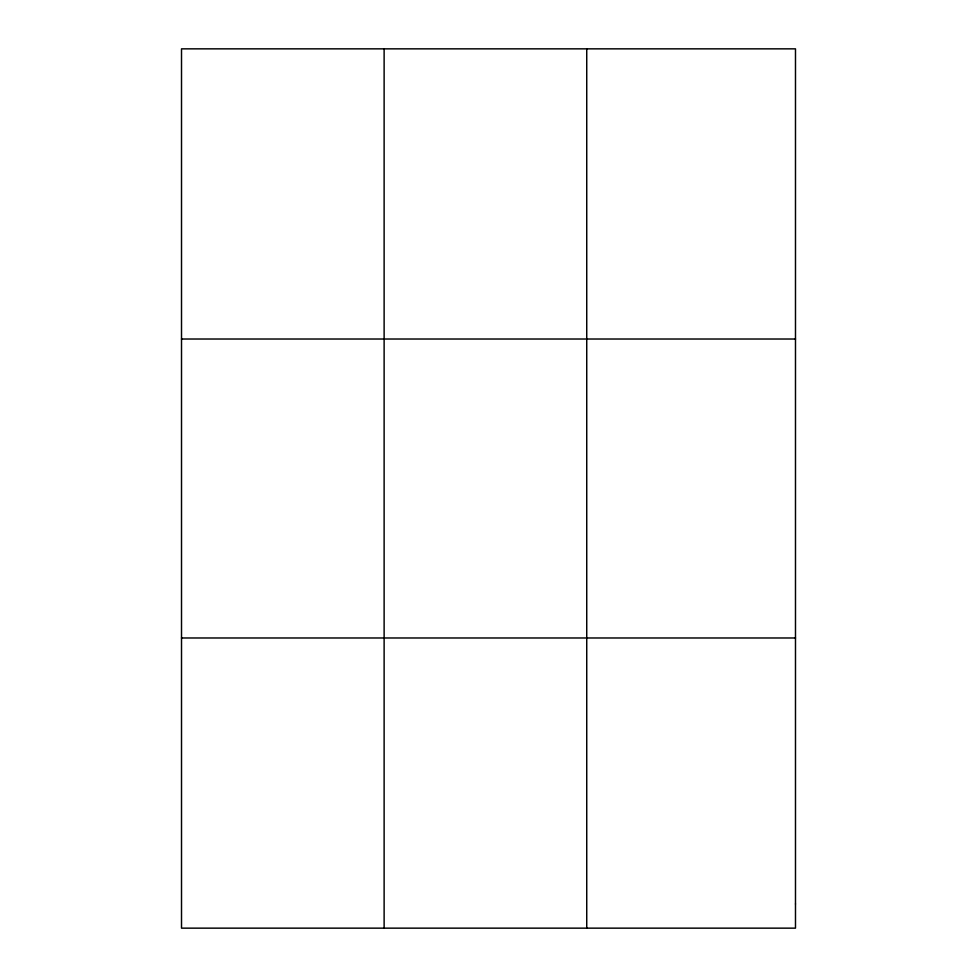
<?xml version="1.0" encoding="UTF-8"?>
<svg xmlns="http://www.w3.org/2000/svg" width="977" height="977" viewBox="0 0 977 977"><rect width="100%" height="100%" fill="white"/><g stroke="black" fill="none" stroke-linecap="round" stroke-linejoin="round"><path stroke-width="1.47" d="M384.12 48.85L384.12 928.15M586.737 48.85L586.737 928.15M181.514 339.019L795.486 339.019M181.514 637.981L795.486 637.981M795.486 903.969L795.486 928.15L181.514 928.15L181.514 48.85L795.486 48.85L795.486 903.969"/></g></svg>
